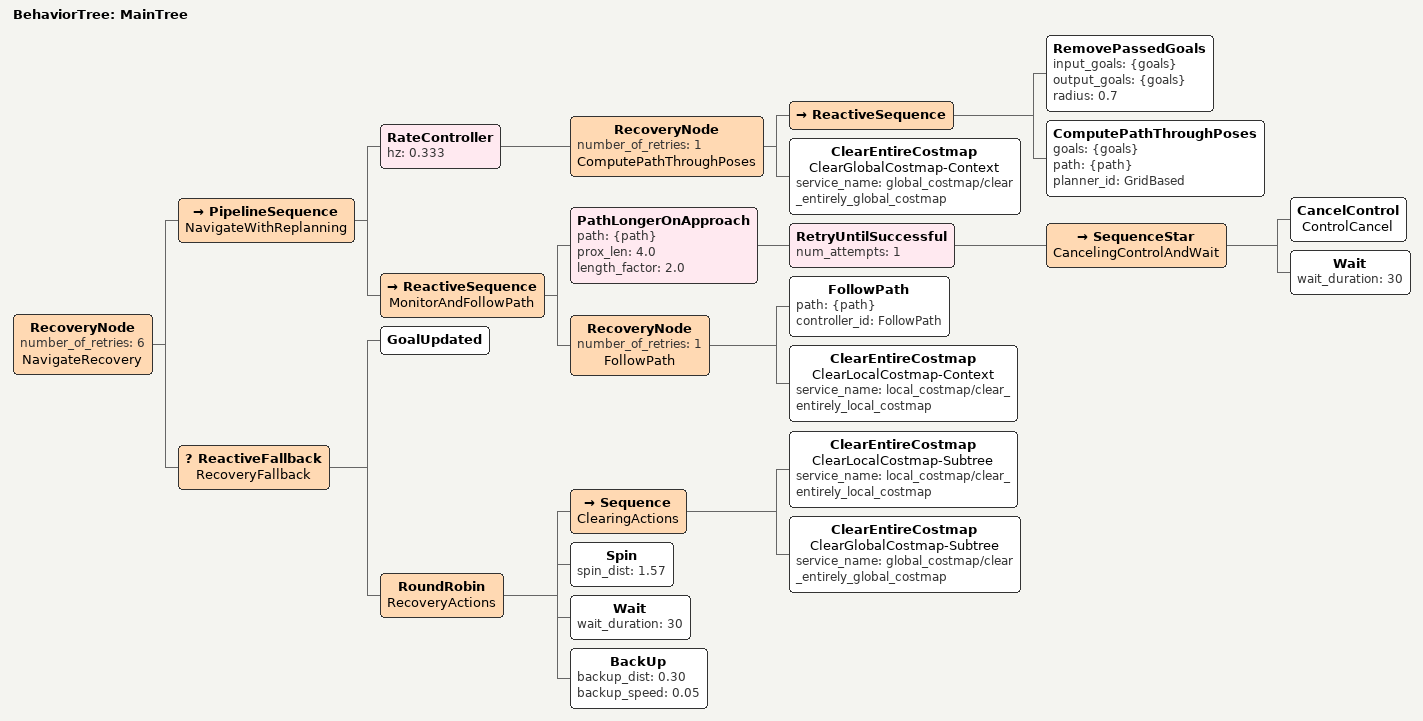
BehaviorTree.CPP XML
<root main_tree_to_execute="MainTree">
  <BehaviorTree ID="MainTree">
    <RecoveryNode number_of_retries="6" name="NavigateRecovery">
      <PipelineSequence name="NavigateWithReplanning">
        <RateController hz="0.333">
          <RecoveryNode number_of_retries="1" name="ComputePathThroughPoses">
            <ReactiveSequence>
              <RemovePassedGoals input_goals="{goals}" output_goals="{goals}" radius="0.7"/>
              <ComputePathThroughPoses goals="{goals}" path="{path}" planner_id="GridBased"/>
            </ReactiveSequence>
            <ClearEntireCostmap name="ClearGlobalCostmap-Context" service_name="global_costmap/clear_entirely_global_costmap"/>
          </RecoveryNode>
        </RateController>
        <ReactiveSequence name="MonitorAndFollowPath">
          <PathLongerOnApproach path="{path}" prox_len="4.0" length_factor="2.0">
            <RetryUntilSuccessful num_attempts="1">
              <SequenceStar name="CancelingControlAndWait">
                <CancelControl name="ControlCancel"/>
                <Wait wait_duration="30"/>
              </SequenceStar>
            </RetryUntilSuccessful>
          </PathLongerOnApproach>
          <RecoveryNode number_of_retries="1" name="FollowPath">
            <FollowPath path="{path}" controller_id="FollowPath"/>
            <ClearEntireCostmap name="ClearLocalCostmap-Context" service_name="local_costmap/clear_entirely_local_costmap"/>
          </RecoveryNode>
        </ReactiveSequence>
      </PipelineSequence>
      <ReactiveFallback name="RecoveryFallback">
        <GoalUpdated/>
        <RoundRobin name="RecoveryActions">
          <Sequence name="ClearingActions">
            <ClearEntireCostmap name="ClearLocalCostmap-Subtree" service_name="local_costmap/clear_entirely_local_costmap"/>
            <ClearEntireCostmap name="ClearGlobalCostmap-Subtree" service_name="global_costmap/clear_entirely_global_costmap"/>
          </Sequence>
          <Spin spin_dist="1.57"/>
          <Wait wait_duration="30"/>
          <BackUp backup_dist="0.30" backup_speed="0.05"/>
        </RoundRobin>
      </ReactiveFallback>
    </RecoveryNode>
  </BehaviorTree>
</root>
